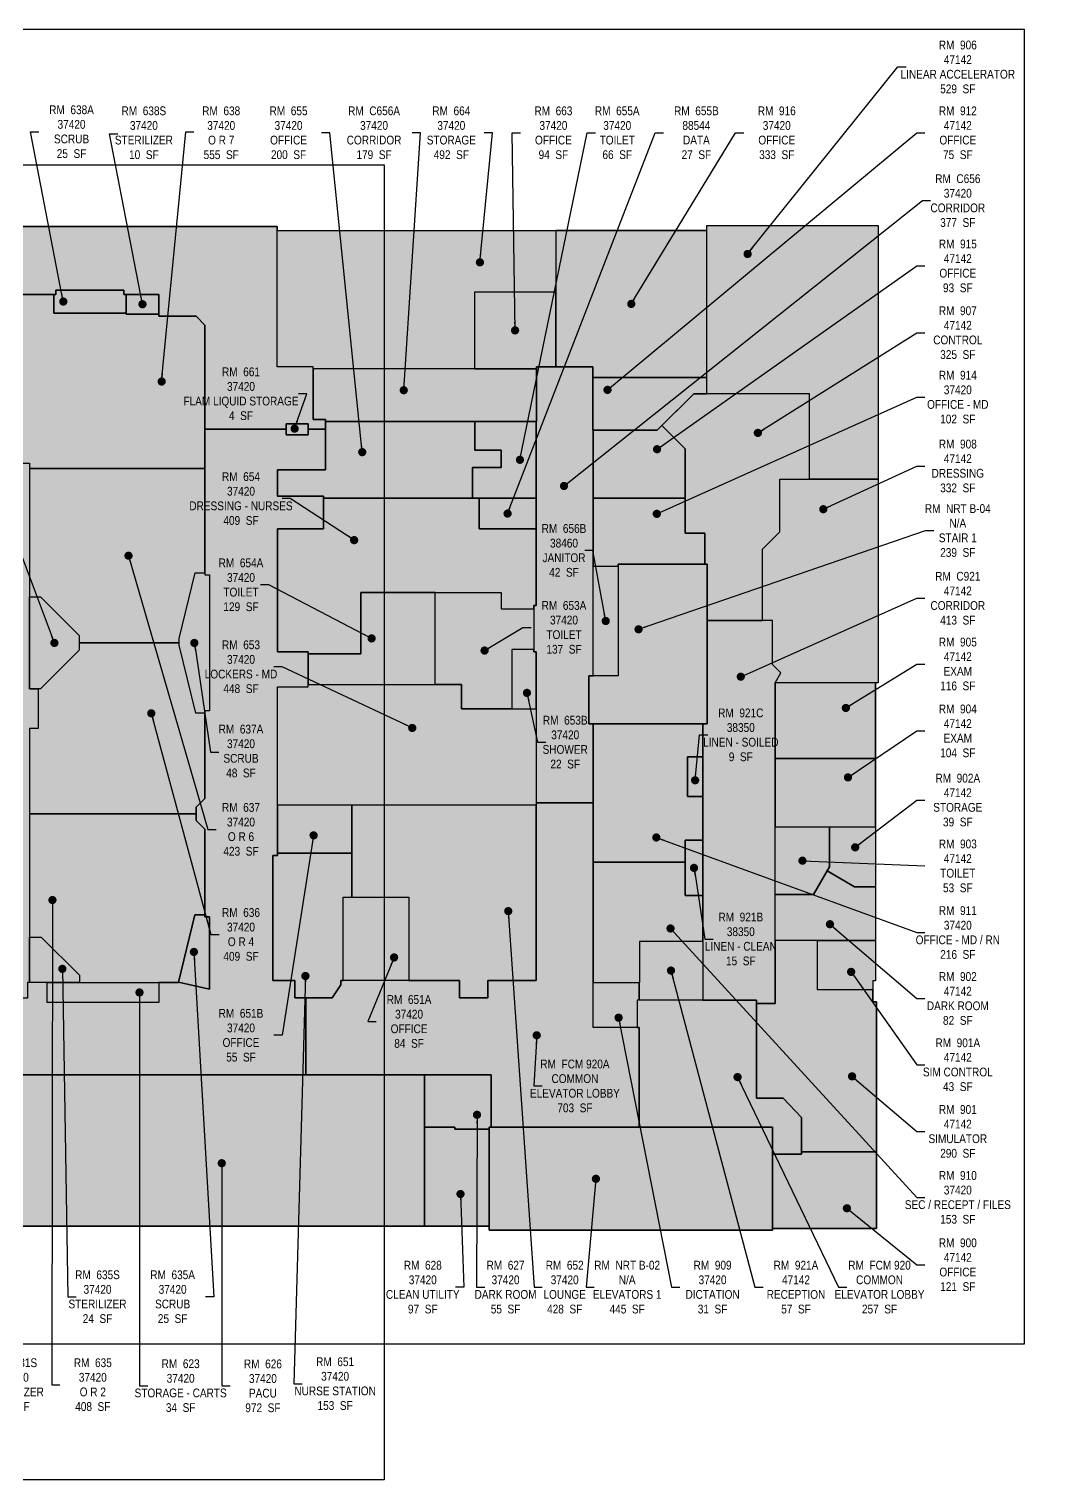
# Model space of a CAD drawing. Header units: inches. Extents: x 170 to 3883, y 2730 to 4881.
# Drawn here: x 2351 to 3883, y 2730 to 4881 of the extents above; entities that cross this region are included whole.
import ezdxf

# ---------------------------------------------------------------- set-up
doc = ezdxf.new("R2010")
doc.units = ezdxf.units.IN
doc.header["$MEASUREMENT"] = 0
doc.layers.get('Defpoints').update_dxf_attribs({"color": 31})
for name, color, linetype in [('0-LABEL', 3, 'Continuous'), ('1-NRT', 200, 'Continuous'), ('1-NRT-PTN', 253, 'Continuous'), ('3-FCM', 190, 'Continuous'), ('3-FCM-PTN', 9, 'Continuous'), ('4-OCC', 6, 'Continuous'), ('4-OCC-PTN', 95, 'Continuous')]:
    doc.layers.add(name, color=color, linetype=linetype)
doc.layers.add('VP-Window', color=2, linetype='Continuous', plot=False)
doc.styles.add('ArialN', font='ARIALN.TTF')
doc.dimstyles.new('AB-195', dxfattribs={"dimscale": 195, "dimtxt": 0.070312, "dimasz": 0.0625, "dimexe": 0.0625, "dimexo": 0.125, "dimgap": 0.25, "dimtad": 0, "dimdec": 4, "dimrnd": 0.0625, "dimzin": 0, "dimdsep": 46, "dimlunit": 4, "dimtxsty": 'ArialN', "dimblk": 'ARCHTICK', "dimcen": 0.0625, "dimclrd": 256, "dimclre": 256, "dimclrt": 256, "dimadec": 0, "dimazin": 0, "dimtfac": 1, "dimtdec": 4, "dimtofl": 0, "dimtmove": 2, "dimatfit": 3, "dimldrblk": 'DOT', "dimfxl": 0, "dimfrac": 2, "dimtolj": 1, "dimtzin": 0, "dimlwd": -1, "dimlwe": -1, "dimarcsym": 0})

# ---------------------------------------------------------------- blocks, each defined once
blk = doc.blocks.new('_ArchTick')
at = {"const_width": 0.15}
blk.add_lwpolyline([(-0.5, -0.5), (0.5, 0.5)], dxfattribs=at)
blk = doc.blocks.new('_Dot')
at = {"lineweight": -2}
blk.add_line((-0.5, 0), (-1, 0), dxfattribs=at)
at = {"const_width": 0.5}
blk.add_lwpolyline([(-0.25, 0, 1), (0.25, 0, 1)], format="xyb", close=True, dxfattribs=at)

msp = doc.modelspace()

# ---------------------------------------------------------------- hatches: boundary and pattern name
at = {"layer": '1-NRT-PTN'}
for points in [[(3186.8, 3851), (3355.8, 3851), (3355.8, 4088.2), (3224.1, 4088.2), (3224.1, 3922.5), (3180.3, 3922.5), (3180.3, 3851)], [(3042.3, 3253), (3032.7, 3253), (3032.7, 3100.3), (3452.5, 3100.3), (3452.5, 3253)]]:
    msp.add_hatch(color=256, dxfattribs=at).paths.add_polyline_path(points)
at = {"layer": '3-FCM-PTN'}
for points in [[(3255, 3400.7), (3186.8, 3400.7), (3186.8, 3734), (3102.3, 3734), (3102.3, 3470.7), (3030.8, 3470.7), (3030.8, 3444.7), (2988.5, 3444.7), (2988.5, 3470.7), (2813, 3470.7), (2813, 3464.2), (2800, 3444.7), (2761, 3444.7), (2761, 3331), (3035.8, 3331), (3035.8, 3253), (3255, 3253)], [(3428.8, 3441.5), (3251.8, 3441.5), (3251.8, 3400.7), (3255, 3400.7), (3255, 3253), (3452.5, 3253), (3452.5, 3213.2), (3495.5, 3213.2), (3495.5, 3267.6), (3468.4, 3296), (3428.8, 3296)]]:
    msp.add_hatch(color=256, dxfattribs=at).paths.add_polyline_path(points)
at = {"layer": '4-OCC-PTN'}
h = msp.add_hatch(color=121, dxfattribs=at)
h.dxf.hatch_style = 1
h.paths.add_polyline_path([(2169.5, 4345), (1815.3, 4345), (1815.3, 4322.2), (1775.5, 4322.2), (1775.5, 4328.2), (1740.5, 4328.2), (1740.5, 4218.7), (1765.5, 4218.7), (1765.5, 4224.7), (1815.3, 4224.7), (1815.3, 3795.9), (1812.4, 3795.9), (1812.4, 3748), (1816, 3748), (1816, 3467.5), (1810.8, 3467.5), (1810.8, 3396), (1816, 3396), (1816, 3335.9), (1896.5, 3335.9), (1896.5, 3329.4), (1967.2, 3329.4), (1967.2, 3331), (2761, 3331), (2761, 3444.7), (2744.8, 3444.7), (2744.8, 3470.7), (2712.3, 3470.7), (2712.3, 3656), (2718.8, 3656), (2718.8, 3906.2), (2764.3, 3906.2), (2764.3, 3958.2), (2718.8, 3958.2), (2718.8, 4140.2), (2787, 4140.2), (2787, 4189), (2718.8, 4189), (2718.8, 4228), (2790.3, 4228), (2790.3, 4288.1), (2764.3, 4288.1), (2764.3, 4280), (2731.8, 4280), (2731.8, 4288.1), (2611.5, 4288.1), (2611.5, 4072), (2618, 4072), (2618, 3870.5), (2611.5, 3870.5), (2611.5, 3740.5), (2598.5, 3727.5), (2598.5, 3708), (2611.5, 3695), (2611.5, 3565), (2618, 3565), (2618, 3457.7), (2572.3, 3468.3), (2572.1, 3467.5), (2543.3, 3467.5), (2543.3, 3438.2), (2377.5, 3438.2), (2377.5, 3467.5), (2348.3, 3467.5), (2348.3, 3444.2), (1912.3, 3444.2), (1912.3, 3631.5), (1912.3, 3634.5), (1906.2, 3634.5), (1906.2, 3704.7), (1936.3, 3704.7), (1936.3, 3734), (1922.5, 3734), (1912.8, 3743.7), (1912.8, 3870.5), (1906.2, 3870.5), (1906.2, 4072), (1912.8, 4072), (1912.8, 4205.2), (1925.8, 4218.2), (2176, 4218.2), (2176, 4234.5), (2273.5, 4234.5), (2273.5, 4475), (2286.5, 4488), (2390.5, 4488), (2390.5, 4494.5), (2491.3, 4494.5), (2491.3, 4488), (2543.3, 4488), (2543.3, 4455.5), (2598.5, 4455.5), (2611.5, 4442.5), (2611.5, 4288.1), (2731.8, 4288.1), (2731.8, 4296.2), (2764.3, 4296.2), (2764.3, 4288.1), (2790.3, 4288.1), (2790.3, 4302.7), (2772, 4302.7), (2772, 4380.7), (2718.3, 4380.7), (2718.4, 4588.7), (2169.5, 4588.7)])
for color, points in [(121, [(2772, 4377.7), (2772, 4380.7), (2718.3, 4380.7), (2718.4, 4582.7), (3128.3, 4582.7), (3131.3, 4582.7), (3131.3, 4494.5), (3131.3, 4491.5), (3014, 4491.5), (3011, 4491.5), (3011, 4377.7)]), (121, [(3131.3, 4380.7), (3186.3, 4380.7), (3186.3, 4365), (3355.3, 4365), (3355.3, 4582.7), (3131.3, 4582.7)]), (52, [(3355.3, 4590.2), (3609.3, 4590.2), (3609.3, 4214.2), (3507.5, 4214.2), (3507.5, 4340.7), (3355.3, 4340.7)]), (121, [(2611.5, 4229.6), (2611.5, 4442.5), (2598.5, 4455.5), (2543.3, 4455.5), (2543.3, 4458.7), (2494.5, 4458.7), (2494.5, 4460.4), (2387.3, 4460.4), (2387.3, 4488), (2286.5, 4488), (2273.5, 4475), (2273.5, 4237.7), (2351.5, 4237.7), (2351.5, 4229.6)]), (121, [(2387.3, 4460.4), (2494.5, 4460.4), (2494.5, 4488), (2491.3, 4488), (2491.3, 4494.5), (2390.5, 4494.5), (2390.5, 4488), (2387.3, 4488)]), (121, [(2494.5, 4488), (2494.5, 4458.7), (2543.3, 4458.7), (2543.3, 4488)]), (121, [(3131.3, 4491.5), (3011, 4491.5), (3011, 4377.7), (3102.7, 4377.7), (3102.7, 4380.7), (3131.3, 4380.7)]), (121, [(3102.7, 4377.7), (2772, 4377.7), (2772, 4302.7), (2790.3, 4302.7), (2790.3, 4299.7), (3102.7, 4299.7)]), (121, [(3186.8, 4085), (3186.8, 4286.5), (3186.3, 4286.5), (3186.3, 4380.7), (3102.7, 4380.7), (3102.7, 4299.7), (3102.3, 4299.7), (3102.3, 4026.5), (3099, 4026.5), (3099, 3958.2), (3102.3, 3958.2), (3102.3, 3734), (3186.8, 3734), (3186.8, 3851), (3180.3, 3851), (3180.3, 3922.5), (3186.8, 3922.5)]), (52, [(3186.3, 4286.5), (3281.6, 4286.5), (3335.8, 4340.7), (3355.3, 4340.7), (3355.3, 4365), (3186.3, 4365)]), (52, [(3355.8, 4004.5), (3438, 4004.5), (3438, 4110.2), (3463.6, 4135.8), (3463.6, 4214.2), (3507.5, 4214.2), (3507.5, 4340.7), (3335.8, 4340.7), (3288.8, 4293.6), (3323.3, 4259.2), (3323.3, 4133.7), (3352.5, 4133.7), (3352.5, 4088.2), (3355.8, 4088.2)]), (121, [(2790.3, 4299.7), (2790.3, 4228), (2718.8, 4228), (2718.8, 4189), (2787, 4189), (2787, 4185.7), (3008, 4185.7), (3008, 4231.2), (3050.3, 4231.2), (3050.3, 4257.2), (3011.3, 4257.2), (3011.3, 4299.7)]), (121, [(2731.8, 4296.2), (2731.8, 4280), (2764.3, 4280), (2764.3, 4296.2)]), (121, [(3011.3, 4299.7), (3011.3, 4257.2), (3050.3, 4257.2), (3050.3, 4231.2), (3008, 4231.2), (3008, 4185.7), (3102.3, 4185.7), (3102.3, 4299.7)]), (121, [(3186.8, 4286.5), (3186.8, 4185.7), (3323.3, 4185.7), (3323.3, 4259.2), (3288.8, 4293.6), (3281.6, 4286.5)]), (121, [(2273.5, 4237.7), (2351.5, 4237.7), (2351.5, 3903), (2364.5, 3903), (2364.5, 3844.5), (2351.3, 3844.5), (2351.3, 3467.5), (2348.3, 3467.5), (2348.3, 3444.2), (2286.5, 3444.2), (2286.5, 3732.7), (2172.8, 3732.7), (2172.8, 3847.7), (2159.8, 3847.7), (2159.8, 3903), (2172.8, 3903), (2172.8, 4218.2), (2176, 4218.2), (2176, 4234.5), (2273.5, 4234.5)]), (121, [(2611.5, 4075.2), (2611.5, 4229.6), (2351.5, 4229.6), (2351.5, 4039.5), (2367.7, 4039.5), (2425.3, 3982), (2425.3, 3971.4), (2573.5, 3971.4), (2573.5, 3978), (2597, 4075.2)]), (52, [(3609.3, 4214.2), (3463.6, 4214.2), (3463.6, 4135.8), (3438, 4110.2), (3438, 4004.5), (3452.5, 4004.5), (3452.5, 3939), (3464.8, 3926.7), (3456.7, 3912.2), (3609.3, 3912.2)]), (121, [(2787, 4185.7), (2787, 4140.2), (2718.8, 4140.2), (2718.8, 3958.2), (2764.3, 3958.2), (2764.3, 3955.2), (2842.3, 3955.2), (2842.3, 4046), (3050.3, 4046), (3050.3, 4021.6), (3099, 4021.6), (3099, 4026.5), (3102.3, 4026.5), (3102.3, 4140.2), (3017.8, 4140.2), (3017.8, 4185.7)]), (61, [(3017.8, 4140.2), (3102.3, 4140.2), (3102.3, 4185.7), (3017.8, 4185.7)]), (121, [(3186.8, 4185.7), (3186.8, 4085), (3224.1, 4085), (3224.1, 4088.2), (3352.5, 4088.2), (3352.5, 4133.7), (3323.3, 4133.7), (3323.3, 4185.7)]), (121, [(2611.5, 4072), (2618, 4072), (2618, 3870.5), (2611.5, 3870.5), (2611.5, 3867.2), (2597.9, 3867.2), (2573.5, 3967.7), (2573.5, 3978), (2597, 4075.2), (2611.5, 4075.2)]), (201, [(3186.8, 4085), (3224.1, 4085), (3224.1, 3922.5), (3186.8, 3922.5)]), (121, [(2842.3, 3955.2), (2764.3, 3955.2), (2764.3, 3909.7), (2952.8, 3909.7), (2952.8, 4046), (2842.3, 4046)]), (121, [(2952.8, 4046), (3050.3, 4046), (3050.3, 4021.6), (3099, 4021.6), (3099, 3961.5), (3066.5, 3961.5), (3066.5, 3873.7), (2991.8, 3873.7), (2991.8, 3909.7), (2952.8, 3909.7)]), (121, [(2367.7, 4039.5), (2425.3, 3982), (2425.3, 3960.5), (2367.7, 3903), (2351.5, 3903), (2351.5, 4039.5)]), (52, [(3349.3, 3441.5), (3428.8, 3441.5), (3428.8, 3436.5), (3456.7, 3436.5), (3456.7, 3912.2), (3464.8, 3926.7), (3452.5, 3939), (3452.5, 4004.5), (3355.8, 4004.5), (3355.8, 3851), (3349.3, 3851)]), (121, [(2598.5, 3727.5), (2611.5, 3740.5), (2611.5, 3867.2), (2597.9, 3867.2), (2573.5, 3967.7), (2573.5, 3971.4), (2425.3, 3971.4), (2425.3, 3960.5), (2367.7, 3903), (2364.5, 3903), (2364.5, 3847), (2364.5, 3844.5), (2351.3, 3844.5), (2351.3, 3717.7), (2598.5, 3717.7)]), (121, [(3066.5, 3873.7), (3102.3, 3873.7), (3102.3, 3958.2), (3099, 3958.2), (3099, 3961.5), (3066.5, 3961.5)]), (121, [(3102.3, 3730.7), (2718.8, 3730.7), (2718.8, 3906.2), (2764.3, 3906.2), (2764.3, 3909.7), (2991.8, 3909.7), (2991.8, 3873.7), (3102.3, 3873.7)]), (52, [(3605, 3799.6), (3605, 3912.2), (3456.7, 3912.2), (3456.7, 3799.6)]), (121, [(3186.8, 3646.2), (3323.3, 3646.2), (3323.3, 3678.7), (3349.3, 3678.7), (3349.3, 3743.7), (3326.5, 3743.7), (3326.5, 3802.2), (3349.3, 3802.2), (3349.3, 3851), (3186.8, 3851)]), (51, [(3349.3, 3802.2), (3326.5, 3802.2), (3326.5, 3743.7), (3349.3, 3743.7)]), (52, [(3456.7, 3799.6), (3456.7, 3698.6), (3605, 3698.6), (3605, 3799.6)]), (121, [(2829.3, 3659.2), (2829.3, 3730.7), (2718.8, 3730.7), (2718.8, 3659.2)]), (121, [(2829.3, 3730.7), (2829.3, 3594.2), (2913.8, 3594.2), (2913.8, 3470.7), (2988.5, 3470.7), (2988.5, 3444.7), (3030.8, 3444.7), (3030.8, 3470.7), (3102.3, 3470.7), (3102.3, 3730.7)]), (121, [(2351.3, 3717.7), (2351.3, 3535), (2368.8, 3535), (2425.5, 3478.3), (2425.5, 3467.5), (2572.1, 3467.5), (2572.3, 3468.3), (2596.4, 3568.2), (2611.5, 3568.2), (2611.5, 3695), (2598.5, 3708), (2598.5, 3717.7)]), (52, [(3537.2, 3698.6), (3537.2, 3639.1), (3513.5, 3598), (3456.7, 3598), (3456.7, 3698.6)]), (52, [(3574.3, 3609.6), (3533.8, 3633.1), (3537.2, 3639.1), (3537.2, 3698.6), (3605, 3698.6), (3605, 3609.6)]), (121, [(2829.3, 3659.2), (2718.8, 3659.2), (2718.8, 3656), (2712.3, 3656), (2712.3, 3470.7), (2744.8, 3470.7), (2744.8, 3444.7), (2761, 3444.7), (2800, 3444.7), (2813, 3464.2), (2813, 3470.7), (2816.3, 3470.7), (2816.3, 3594.2), (2829.3, 3594.2)]), (51, [(3349.3, 3678.7), (3323.3, 3678.7), (3323.3, 3596.5), (3349.3, 3596.5)]), (121, [(3186.8, 3646.2), (3186.8, 3467.5), (3255.8, 3467.5), (3255.8, 3529.2), (3349.3, 3529.2), (3349.3, 3596.5), (3323.3, 3596.5), (3323.3, 3646.2)]), (52, [(3605, 3609.6), (3605, 3530), (3456.7, 3530), (3456.7, 3598), (3513.5, 3598), (3533.8, 3633.1), (3574.3, 3609.6)]), (121, [(2816.3, 3470.7), (2816.3, 3591), (2816.3, 3594.2), (2913.8, 3594.2), (2913.8, 3470.7)]), (121, [(2611.5, 3568.2), (2596.4, 3568.2), (2572.3, 3468.3), (2618, 3457.7), (2618, 3565), (2611.5, 3565)]), (121, [(2351.3, 3535), (2368.8, 3535), (2425.5, 3478.3), (2425.5, 3467.5), (2377.5, 3467.5), (2351.3, 3467.5)]), (52, [(3255.8, 3529.2), (3349.3, 3529.2), (3349.3, 3441.5), (3255, 3441.5), (3255, 3467.5), (3255.8, 3467.5)]), (52, [(3519.3, 3530), (3456.7, 3530), (3456.7, 3436.5), (3428.8, 3436.5), (3428.8, 3296), (3468.4, 3296), (3495.5, 3267.6), (3495.5, 3216.7), (3606.8, 3216.7), (3606.8, 3439), (3601.1, 3439), (3601.1, 3456.7), (3519.3, 3456.7)]), (52, [(3605, 3530), (3605, 3470), (3601.1, 3470), (3601.1, 3456.7), (3519.3, 3456.7), (3519.3, 3530)]), (121, [(2377.5, 3438.2), (2377.5, 3467.5), (2543.3, 3467.5), (2543.3, 3438.2)]), (121, [(3186.8, 3467.5), (3255, 3467.5), (3255, 3441.5), (3251.8, 3441.5), (3251.8, 3400.7), (3186.8, 3400.7)]), (121, [(2936.8, 3331), (2312.9, 3331), (2313, 3106.5), (2933.8, 3106.5), (2936.8, 3106.5)]), (121, [(2936.8, 3331), (2936.8, 3253), (2981.8, 3253), (2981.8, 3250), (3032.7, 3250), (3032.7, 3253), (3035.8, 3253), (3035.8, 3331)]), (121, [(2936.8, 3106.5), (3032.7, 3106.5), (3032.7, 3250), (2981.8, 3250), (2981.8, 3253), (2936.8, 3253)]), (52, [(3495.5, 3216.7), (3495.5, 3213.2), (3452.5, 3213.2), (3452.5, 3102.7), (3606.8, 3102.7), (3606.8, 3216.7)])]:
    msp.add_hatch(color=color, dxfattribs=at).paths.add_polyline_path(points)

# ---------------------------------------------------------------- linework, layer by layer
at = {"layer": '1-NRT'}
for points in [[(3186.8, 3851), (3355.8, 3851), (3355.8, 4088.2), (3224.1, 4088.2), (3224.1, 3922.5), (3180.3, 3922.5), (3180.3, 3851)], [(3042.3, 3253), (3032.7, 3253), (3032.7, 3100.3), (3452.5, 3100.3), (3452.5, 3253)]]:
    msp.add_lwpolyline(points, close=True, dxfattribs=at)
at = {"layer": '3-FCM'}
for points in [[(3255, 3400.7), (3186.8, 3400.7), (3186.8, 3734), (3102.3, 3734), (3102.3, 3470.7), (3030.8, 3470.7), (3030.8, 3444.7), (2988.5, 3444.7), (2988.5, 3470.7), (2813, 3470.7), (2813, 3464.2), (2800, 3444.7), (2761, 3444.7), (2761, 3331), (3035.8, 3331), (3035.8, 3253), (3255, 3253)], [(3428.8, 3441.5), (3251.8, 3441.5), (3251.8, 3400.7), (3255, 3400.7), (3255, 3253), (3452.5, 3253), (3452.5, 3213.2), (3495.5, 3213.2), (3495.5, 3267.6), (3468.4, 3296), (3428.8, 3296)]]:
    msp.add_lwpolyline(points, close=True, dxfattribs=at)
at = {"layer": '4-OCC'}
for points in [[(2286.5, 4488), (2390.5, 4488), (2390.5, 4494.5), (2491.3, 4494.5), (2491.3, 4488), (2543.3, 4488), (2543.3, 4455.5), (2598.5, 4455.5), (2611.5, 4442.5), (2611.5, 4288.1), (2731.8, 4288.1), (2731.8, 4296.2), (2764.3, 4296.2), (2764.3, 4288.1), (2790.3, 4288.1), (2790.3, 4302.7), (2772, 4302.7), (2772, 4380.7), (2718.3, 4380.7), (2718.4, 4588.7), (2169.5, 4588.7)], [(1967.2, 3331), (2761, 3331), (2761, 3444.7), (2744.8, 3444.7), (2744.8, 3470.7), (2712.3, 3470.7), (2712.3, 3656), (2718.8, 3656), (2718.8, 3906.2), (2764.3, 3906.2), (2764.3, 3958.2), (2718.8, 3958.2), (2718.8, 4140.2), (2787, 4140.2), (2787, 4189), (2718.8, 4189), (2718.8, 4228), (2790.3, 4228), (2790.3, 4288.1), (2764.3, 4288.1), (2764.3, 4280), (2731.8, 4280), (2731.8, 4288.1), (2611.5, 4288.1), (2611.5, 4072), (2618, 4072), (2618, 3870.5), (2611.5, 3870.5), (2611.5, 3740.5), (2598.5, 3727.5), (2598.5, 3708), (2611.5, 3695), (2611.5, 3565), (2618, 3565), (2618, 3457.7), (2572.3, 3468.3), (2572.1, 3467.5), (2543.3, 3467.5), (2543.3, 3438.2), (2377.5, 3438.2), (2377.5, 3467.5), (2348.3, 3467.5)], [(3609.3, 4214.5), (3609.3, 3912.2), (3456.7, 3912.2), (3464.8, 3926.7), (3452.5, 3939), (3452.5, 4004.5), (3438, 4004.5), (3438, 4110.2), (3463.6, 4135.8), (3463.6, 4214.2), (3609.3, 4214.2)], [(3605, 3799.6), (3605, 3912.2), (3456.7, 3912.2), (3456.7, 3799.6), (3605, 3799.6)], [(3537.2, 3698.6), (3537.2, 3639.1), (3513.5, 3598), (3456.7, 3598), (3456.7, 3698.6), (3537.2, 3698.6)], [(2829.3, 3659.2), (2718.8, 3659.2), (2718.8, 3656), (2712.3, 3656), (2712.3, 3470.7), (2744.8, 3470.7), (2744.8, 3444.7), (2761, 3444.7), (2800, 3444.7), (2813, 3464.2), (2813, 3470.7), (2816.3, 3470.7), (2816.3, 3594.2), (2829.3, 3594.2), (2829.3, 3659.2)], [(3255.8, 3529.2), (3349.3, 3529.2), (3349.3, 3441.5), (3255, 3441.5), (3255, 3467.5), (3255.8, 3467.5), (3255.8, 3529.2)]]:
    msp.add_lwpolyline(points, dxfattribs=at)
for points in [[(2772, 4377.7), (2772, 4380.7), (2718.3, 4380.7), (2718.4, 4582.7), (3128.3, 4582.7), (3131.3, 4582.7), (3131.3, 4494.5), (3131.3, 4491.5), (3014, 4491.5), (3011, 4491.5), (3011, 4377.7), (2772, 4377.7)], [(3131.3, 4380.7), (3186.3, 4380.7), (3186.3, 4365), (3355.3, 4365), (3355.3, 4582.7), (3131.3, 4582.7)], [(3355.3, 4590.2), (3609.3, 4590.2), (3609.3, 4214.2), (3507.5, 4214.2), (3507.5, 4340.7), (3355.3, 4340.7)], [(2611.5, 4229.6), (2611.5, 4442.5), (2598.5, 4455.5), (2543.3, 4455.5), (2543.3, 4458.7), (2494.5, 4458.7), (2494.5, 4460.4), (2387.3, 4460.4), (2387.3, 4488), (2286.5, 4488), (2273.5, 4475), (2273.5, 4237.7), (2351.5, 4237.7), (2351.5, 4229.6)], [(2387.3, 4460.4), (2494.5, 4460.4), (2494.5, 4488), (2491.3, 4488), (2491.3, 4494.5), (2390.5, 4494.5), (2390.5, 4488), (2387.3, 4488)], [(2494.5, 4488), (2494.5, 4458.7), (2543.3, 4458.7), (2543.3, 4488)], [(3131.3, 4491.5), (3011, 4491.5), (3011, 4377.7), (3102.7, 4377.7), (3102.7, 4380.7), (3131.3, 4380.7)], [(3102.7, 4377.7), (2772, 4377.7), (2772, 4302.7), (2790.3, 4302.7), (2790.3, 4299.7), (3102.7, 4299.7)], [(3186.8, 4085), (3186.8, 4286.5), (3186.3, 4286.5), (3186.3, 4380.7), (3102.7, 4380.7), (3102.7, 4299.7), (3102.3, 4299.7), (3102.3, 4026.5), (3099, 4026.5), (3099, 3958.2), (3102.3, 3958.2), (3102.3, 3734), (3186.8, 3734), (3186.8, 3851), (3180.3, 3851), (3180.3, 3922.5), (3186.8, 3922.5)], [(3186.3, 4286.5), (3281.6, 4286.5), (3335.8, 4340.7), (3355.3, 4340.7), (3355.3, 4365), (3186.3, 4365)], [(3355.8, 4004.5), (3438, 4004.5), (3438, 4110.2), (3463.6, 4135.8), (3463.6, 4214.2), (3507.5, 4214.2), (3507.5, 4340.7), (3335.8, 4340.7), (3288.8, 4293.6), (3323.3, 4259.2), (3323.3, 4133.7), (3352.5, 4133.7), (3352.5, 4088.2), (3355.8, 4088.2)], [(2790.3, 4299.7), (2790.3, 4228), (2718.8, 4228), (2718.8, 4189), (2787, 4189), (2787, 4185.7), (3008, 4185.7), (3008, 4231.2), (3050.3, 4231.2), (3050.3, 4257.2), (3011.3, 4257.2), (3011.3, 4299.7)], [(2731.8, 4296.2), (2731.8, 4280), (2764.3, 4280), (2764.3, 4296.2), (2764.3, 4296.2)], [(3011.3, 4299.7), (3011.3, 4257.2), (3050.3, 4257.2), (3050.3, 4231.2), (3008, 4231.2), (3008, 4185.7), (3102.3, 4185.7), (3102.3, 4299.7)], [(3186.8, 4286.5), (3186.8, 4185.7), (3323.3, 4185.7), (3323.3, 4259.2), (3288.8, 4293.6), (3281.6, 4286.5)], [(2273.5, 4237.7), (2351.5, 4237.7), (2351.5, 3903), (2364.5, 3903), (2364.5, 3844.5), (2351.3, 3844.5), (2351.3, 3467.5), (2348.3, 3467.5), (2348.3, 3444.2), (2286.5, 3444.2), (2286.5, 3732.7), (2172.8, 3732.7), (2172.8, 3847.7), (2159.8, 3847.7), (2159.8, 3903), (2172.8, 3903), (2172.8, 4218.2), (2176, 4218.2), (2176, 4234.5), (2273.5, 4234.5)], [(2611.5, 4075.2), (2611.5, 4229.6), (2351.5, 4229.6), (2351.5, 4039.5), (2367.7, 4039.5), (2425.3, 3982), (2425.3, 3971.4), (2573.5, 3971.4), (2573.5, 3978), (2597, 4075.2), (2611.5, 4075.2)], [(2787, 4185.7), (2787, 4140.2), (2718.8, 4140.2), (2718.8, 3958.2), (2764.3, 3958.2), (2764.3, 3955.2), (2842.3, 3955.2), (2842.3, 4046), (3050.3, 4046), (3050.3, 4021.6), (3099, 4021.6), (3099, 4026.5), (3102.3, 4026.5), (3102.3, 4140.2), (3017.8, 4140.2), (3017.8, 4185.7)], [(3017.8, 4140.2), (3102.3, 4140.2), (3102.3, 4185.7), (3017.8, 4185.7)], [(3186.8, 4185.7), (3186.8, 4085), (3224.1, 4085), (3224.1, 4088.2), (3352.5, 4088.2), (3352.5, 4133.7), (3323.3, 4133.7), (3323.3, 4185.7)], [(2611.5, 4072), (2618, 4072), (2618, 3870.5), (2611.5, 3870.5), (2611.5, 3867.2), (2597.9, 3867.2), (2573.5, 3967.7), (2573.5, 3978), (2597, 4075.2), (2611.5, 4075.2)], [(3186.8, 4085), (3224.1, 4085), (3224.1, 3922.5), (3186.8, 3922.5)], [(2842.3, 3955.2), (2764.3, 3955.2), (2764.3, 3909.7), (2952.8, 3909.7), (2952.8, 4046), (2842.3, 4046)], [(2952.8, 4046), (3050.3, 4046), (3050.3, 4021.6), (3099, 4021.6), (3099, 3961.5), (3066.5, 3961.5), (3066.5, 3873.7), (2991.8, 3873.7), (2991.8, 3909.7), (2952.8, 3909.7)], [(2367.7, 4039.5), (2425.3, 3982), (2425.3, 3960.5), (2367.7, 3903), (2351.5, 3903), (2351.5, 4039.5)], [(3349.3, 3441.5), (3428.8, 3441.5), (3428.8, 3436.5), (3456.7, 3436.5), (3456.7, 3912.2), (3464.8, 3926.7), (3452.5, 3939), (3452.5, 4004.5), (3355.8, 4004.5), (3355.8, 3851), (3349.3, 3851)], [(2598.5, 3727.5), (2611.5, 3740.5), (2611.5, 3867.2), (2597.9, 3867.2), (2573.5, 3967.7), (2573.5, 3971.4), (2425.3, 3971.4), (2425.3, 3960.5), (2367.7, 3903), (2364.5, 3903), (2364.5, 3847), (2364.5, 3844.5), (2351.3, 3844.5), (2351.3, 3717.7), (2351.3, 3717.7), (2598.5, 3717.7)], [(3066.5, 3873.7), (3102.3, 3873.7), (3102.3, 3958.2), (3099, 3958.2), (3099, 3961.5), (3066.5, 3961.5)], [(3102.3, 3730.7), (2718.8, 3730.7), (2718.8, 3906.2), (2764.3, 3906.2), (2764.3, 3909.7), (2991.8, 3909.7), (2991.8, 3873.7), (3102.3, 3873.7)], [(3186.8, 3646.2), (3323.3, 3646.2), (3323.3, 3678.7), (3349.3, 3678.7), (3349.3, 3743.7), (3326.5, 3743.7), (3326.5, 3802.2), (3349.3, 3802.2), (3349.3, 3851), (3186.8, 3851)], [(3349.3, 3802.2), (3326.5, 3802.2), (3326.5, 3743.7), (3349.3, 3743.7)], [(3456.7, 3799.6), (3456.7, 3698.6), (3605, 3698.6), (3605, 3799.6)], [(2829.3, 3659.2), (2829.3, 3730.7), (2718.8, 3730.7), (2718.8, 3659.2)], [(2829.3, 3730.7), (2829.3, 3594.2), (2913.8, 3594.2), (2913.8, 3470.7), (2988.5, 3470.7), (2988.5, 3444.7), (3030.8, 3444.7), (3030.8, 3470.7), (3102.3, 3470.7), (3102.3, 3730.7)], [(2351.3, 3717.7), (2351.3, 3535), (2368.8, 3535), (2425.5, 3478.3), (2425.5, 3467.5), (2572.1, 3467.5), (2572.3, 3468.3), (2596.4, 3568.2), (2611.5, 3568.2), (2611.5, 3695), (2598.5, 3708), (2598.5, 3717.7)], [(3574.3, 3609.6), (3533.8, 3633.1), (3537.2, 3639.1), (3537.2, 3698.6), (3605, 3698.6), (3605, 3609.6), (3574.3, 3609.6)], [(3349.3, 3678.7), (3323.3, 3678.7), (3323.3, 3596.5), (3349.3, 3596.5)], [(3186.8, 3646.2), (3186.8, 3467.5), (3255.8, 3467.5), (3255.8, 3529.2), (3349.3, 3529.2), (3349.3, 3596.5), (3323.3, 3596.5), (3323.3, 3646.2), (3186.8, 3646.2)], [(3605, 3609.6), (3605, 3530), (3456.7, 3530), (3456.7, 3598), (3513.5, 3598), (3533.8, 3633.1), (3574.3, 3609.6)], [(2816.3, 3470.7), (2816.3, 3591), (2816.3, 3594.2), (2913.8, 3594.2), (2913.8, 3470.7)], [(2611.5, 3568.2), (2596.4, 3568.2), (2572.3, 3468.3), (2572.3, 3468.3), (2618, 3457.7), (2618, 3565), (2611.5, 3565)], [(2351.3, 3535), (2368.8, 3535), (2425.5, 3478.3), (2425.5, 3467.5), (2377.5, 3467.5), (2377.5, 3467.5), (2351.3, 3467.5)], [(3519.3, 3530), (3456.7, 3530), (3456.7, 3436.5), (3428.8, 3436.5), (3428.8, 3296), (3468.4, 3296), (3495.5, 3267.6), (3495.5, 3216.7), (3606.8, 3216.7), (3606.8, 3439), (3601.1, 3439), (3601.1, 3456.7), (3519.3, 3456.7), (3519.3, 3530)], [(3605, 3530), (3605, 3470), (3601.1, 3470), (3601.1, 3456.7), (3519.3, 3456.7), (3519.3, 3530)], [(2377.5, 3438.2), (2377.5, 3467.5), (2543.3, 3467.5), (2543.3, 3438.2), (2377.5, 3438.2)], [(3186.8, 3467.5), (3255, 3467.5), (3255, 3441.5), (3251.8, 3441.5), (3251.8, 3400.7), (3186.8, 3400.7)], [(2936.8, 3331), (2312.9, 3331), (2313, 3106.5), (2933.8, 3106.5), (2936.8, 3106.5)], [(2936.8, 3331), (2936.8, 3253), (2981.8, 3253), (2981.8, 3250), (3032.7, 3250), (3032.7, 3253), (3035.8, 3253), (3035.8, 3331)], [(2936.8, 3106.5), (3032.7, 3106.5), (3032.7, 3250), (2981.8, 3250), (2981.8, 3253), (2936.8, 3253)], [(3495.5, 3216.7), (3495.5, 3213.2), (3452.5, 3213.2), (3452.5, 3102.7), (3606.8, 3102.7), (3606.8, 3216.7)]]:
    msp.add_lwpolyline(points, close=True, dxfattribs=at)
at = {"layer": 'Defpoints'}
msp.add_lwpolyline([(2169.5, 4588.7), (2718.4, 4588.7), (2718.4, 4582.7), (3355.3, 4582.7), (3355.3, 4590.2), (3609.3, 4590.2), (3609.3, 3912.2), (3605, 3912.2), (3605, 3470), (3601.1, 3470), (3601.1, 3439), (3606.8, 3439), (3606.8, 3102.7), (3452.5, 3102.7), (3452.5, 3100.3), (3032.7, 3100.3), (3032.7, 3106.5), (1933.2, 3106.5)], dxfattribs=at)
msp.add_lwpolyline([(2169.5, 4588.7), (2718.4, 4588.7), (2718.4, 4582.7), (3355.3, 4582.7), (3355.3, 4590.2), (3609.3, 4590.2), (3609.3, 3912.2), (3605, 3912.2), (3605, 3470), (3601.1, 3470), (3601.1, 3439), (3606.8, 3439), (3606.8, 3102.7), (3452.5, 3102.7), (3452.5, 3100.3), (3032.7, 3100.3), (3032.7, 3106.5), (1933.2, 3106.5)], dxfattribs=at)
at = {"layer": 'VP-Window', "color": 5}
msp.add_lwpolyline([(1193.2, 4881.5), (3825.7, 4881.5), (3825.7, 2931.5), (1193.2, 2931.5)], close=True, dxfattribs=at)
at = {"layer": 'VP-Window'}
msp.add_lwpolyline([(244.5, 4680), (2877, 4680), (2877, 2730), (244.5, 2730)], close=True, dxfattribs=at)

# ---------------------------------------------------------------- texts
at = {"layer": '0-LABEL', "char_height": 13, "attachment_point": 5, "style": 'ArialN'}
for s, insert in [('RM  906\\P47142\\PLINEAR ACCELERATOR\\P529  SF', (3727.2, 4825.2)), ('RM  638A\\P37420\\PSCRUB\\P25  SF', (2413.8, 4729.2)), ('RM  638S\\P37420\\PSTERILIZER\\P10  SF', (2521, 4727.6)), ('RM  638\\P37420\\PO R 7\\P555  SF', (2635.6, 4727.6)), ('RM  655\\P37420\\POFFICE\\P200  SF', (2735.4, 4727.6)), ('RM  C656A\\P37420\\PCORRIDOR\\P179  SF', (2862.1, 4727.6)), ('RM  664\\P37420\\PSTORAGE\\P492  SF', (2976.6, 4727.6)), ('RM  663\\P37420\\POFFICE\\P94  SF', (3127.9, 4727.6)), ('RM  655A\\P37420\\PTOILET\\P66  SF', (3222.5, 4727.6)), ('RM  655B\\P88544\\PDATA\\P27  SF', (3339.8, 4727.6)), ('RM  916\\P37420\\POFFICE\\P333  SF', (3458.9, 4727.6)), ('RM  912\\P47142\\POFFICE\\P75  SF', (3727.2, 4727.6)), ('RM  C656\\P37420\\PCORRIDOR\\P377  SF', (3727.2, 4627)), ('RM  915\\P47142\\POFFICE\\P93  SF', (3727.2, 4530.2)), ('RM  907\\P47142\\PCONTROL\\P325  SF', (3727.2, 4431.2)), ('RM  661\\P37420\\PFLAM LIQUID STORAGE\\P4  SF', (2664.9, 4340.6)), ('RM  914\\P37420\\POFFICE - MD\\P102  SF', (3727.2, 4335.6)), ('RM  908\\P47142\\PDRESSING\\P332  SF', (3727.2, 4233.5)), ('RM  654\\P37420\\PDRESSING - NURSES\\P409  SF', (2664.9, 4185.2)), ('RM  NRT B-04\\PN/A\\PSTAIR 1\\P239  SF', (3727.2, 4137.8)), ('RM  656B\\P38460\\PJANITOR\\P42  SF', (3143.6, 4108.3)), ('RM  654A\\P37420\\PTOILET\\P129  SF', (2664.9, 4057.3)), ('RM  C921\\P47142\\PCORRIDOR\\P413  SF', (3727.2, 4037.4)), ('RM  653A\\P37420\\PTOILET\\P137  SF', (3143.6, 3994.2)), ('RM  653\\P37420\\PLOCKERS - MD\\P448  SF', (2664.9, 3935.8)), ('RM  905\\P47142\\PEXAM\\P116  SF', (3727.2, 3939.9)), ('RM  921C\\P38350\\PLINEN - SOILED\\P9  SF', (3405.6, 3834.8)), ('RM  904\\P47142\\PEXAM\\P104  SF', (3727.2, 3840.7)), ('RM  653B\\P37420\\PSHOWER\\P22  SF', (3145.4, 3824)), ('RM  637A\\P37420\\PSCRUB\\P48  SF', (2664.9, 3810.8)), ('RM  902A\\P47142\\PSTORAGE\\P39  SF', (3727.2, 3738.1)), ('RM  637\\P37420\\PO R 6\\P423  SF', (2664.9, 3694.7)), ('RM  903\\P47142\\PTOILET\\P53  SF', (3727.2, 3640.5)), ('RM  636\\P37420\\PO R 4\\P409  SF', (2664.9, 3538.9)), ('RM  911\\P37420\\POFFICE - MD / RN\\P216  SF', (3727.2, 3541.7)), ('RM  921B\\P38350\\PLINEN - CLEAN\\P15  SF', (3405.6, 3532.1)), ('RM  902\\P47142\\PDARK ROOM\\P82  SF', (3727.2, 3443.9)), ('RM  651A\\P37420\\POFFICE\\P84  SF', (2914, 3409.8)), ('RM  651B\\P37420\\POFFICE\\P55  SF', (2664.9, 3389.4)), ('RM  901A\\P47142\\PSIM CONTROL\\P43  SF', (3727.2, 3345.7)), ('RM  FCM 920A\\PCOMMON\\PELEVATOR LOBBY\\P703  SF', (3159.8, 3314.2)), ('RM  901\\P47142\\PSIMULATOR\\P290  SF', (3727.2, 3246.8)), ('RM  910\\P37420\\PSEC / RECEPT / FILES\\P153  SF', (3727.2, 3149)), ('RM  900\\P47142\\POFFICE\\P121  SF', (3727.2, 3049.1)), ('RM  628\\P37420\\PCLEAN UTILITY\\P97  SF', (2934.3, 3015.9)), ('RM  627\\P37420\\PDARK ROOM\\P55  SF', (3057, 3015.9)), ('RM  652\\P37420\\PLOUNGE\\P428  SF', (3144.6, 3015.9)), ('RM  NRT B-02\\PN/A\\PELEVATORS 1\\P445  SF', (3237.2, 3015.9)), ('RM  909\\P37420\\PDICTATION\\P31  SF', (3363.8, 3015.9)), ('RM  921A\\P47142\\PRECEPTION\\P57  SF', (3487.4, 3015.9)), ('RM  FCM 920\\PCOMMON\\PELEVATOR LOBBY\\P257  SF', (3611.2, 3015.9)), ('RM  635S\\P37420\\PSTERILIZER\\P24  SF', (2452.3, 3001.7)), ('RM  635A\\P37420\\PSCRUB\\P25  SF', (2563.6, 3001.7)), ('RM  631S\\P37420\\PSTERILIZER\\P17  SF', (2329.7, 2871.3)), ('RM  635\\P37420\\PO R 2\\P408  SF', (2445.3, 2871.3)), ('RM  623\\P37420\\PSTORAGE - CARTS\\P34  SF', (2575.5, 2869.8)), ('RM  626\\P37420\\PPACU\\P972  SF', (2697.4, 2869.5)), ('RM  651\\P37420\\PNURSE STATION\\P153  SF', (2804.4, 2872.8))]:
    msp.add_mtext(s, dxfattribs=dict(at, insert=insert))

# ---------------------------------------------------------------- leaders
at = {"layer": '0-LABEL', "annotation_type": 0, "has_hookline": 1}
for points, hookline_direction, text_width in [([(3415.7, 4547.9), (3638.5, 4825.2), (3650.6, 4825.2)], 0, 168.3), ([(2401.6, 4477.4), (2352.9, 4729.2), (2365.1, 4729.2)], 0, 65.1), ([(2518.9, 4473.4), (2470.2, 4725.9), (2482.4, 4725.9)], 0, 85.2), ([(2547.3, 4358.8), (2583, 4729.2), (2595.2, 4729.2)], 0, 54.5), ([(2844.6, 4254.1), (2796.4, 4727.6), (2784.2, 4727.6)], 1, 54.5), ([(2906.1, 4345.9), (2930.8, 4727.6), (2918.6, 4727.6)], 1, 80.1), ([(3019, 4535.5), (3037.5, 4727.6), (3025.3, 4727.6)], 1, 71.3), ([(3060, 4163), (3278.9, 4727.6), (3291.1, 4727.6)], 0, 64.3), ([(3071.1, 4434.6), (3067, 4727.6), (3079.2, 4727.6)], 0, 54.4), ([(3078.3, 4242.7), (3177.9, 4727.6), (3190.1, 4727.6)], 0, 65.1), ([(3208.1, 4346.4), (3666.3, 4727.6), (3678.5, 4727.6)], 0, 54.3), ([(3243.3, 4473.9), (3397.9, 4727.6), (3410.1, 4727.6)], 0, 54.4), ([(3143.6, 4203.9), (3674.7, 4627), (3686.9, 4627)], 0, 80.1), ([(3281.5, 4258.4), (3666.3, 4530.2), (3678.5, 4530.2)], 0, 54.5), ([(3430.9, 4282.6), (3666.3, 4431.2), (3678.5, 4431.2)], 0, 71.5), ([(2744.4, 4288.9), (2762.4, 4340.6), (2750.2, 4340.6)], 1, 168.4), ([(3281.1, 4162.6), (3666.3, 4335.6), (3678.5, 4335.6)], 0, 89.4), ([(3527.9, 4169.5), (3666.3, 4233.5), (3678.5, 4233.5)], 0, 75.7), ([(2832.6, 4123.6), (2738, 4185.2), (2725.9, 4185.2)], 1, 151.2), ([(2388.4, 3971.2), (2326.1, 4137.5), (2313.9, 4137.5)], 1, 85.2), ([(3254.1, 3991.4), (3679.4, 4137.8), (3691.6, 4137.8)], 0, 95.7), ([(2498.2, 4100.5), (2616, 3694.7), (2628.2, 3694.7)], 0, 54.4), ([(3205.4, 4003.7), (3186.4, 4108.3), (3174.3, 4108.3)], 1, 64.3), ([(2858.5, 3977.9), (2706.1, 4057.3), (2693.9, 4057.3)], 1, 65.1), ([(3405.6, 3921.1), (3666.3, 4037.4), (3678.5, 4037.4)], 0, 80.1), ([(3025.9, 3959.9), (3082.7, 3994.2), (3094.9, 3994.2)], 0, 65.1), ([(2595.8, 3971.2), (2619.7, 3809.3), (2631.9, 3809.3)], 0, 65.1), ([(2146.5, 3932.4), (2216.4, 3924.6)], 0, 87.9), ([(3561.3, 3874.8), (3666.3, 3939.9), (3678.5, 3939.9)], 0, 54.5), ([(2918.7, 3845.1), (2725.9, 3935.8), (2713.7, 3935.8)], 1, 105.7), ([(3088.7, 3897.1), (3104.3, 3824), (3116.5, 3824)], 0, 66.1), ([(2532, 3866.8), (2620.4, 3538.9), (2632.5, 3538.9)], 0, 54.4), ([(3337.9, 3767.5), (3344.6, 3834.8), (3356.8, 3834.8)], 0, 109.8), ([(3564.4, 3771.8), (3666.3, 3840.7), (3678.5, 3840.7)], 0, 54.4), ([(3575.1, 3668.1), (3666.3, 3738.1), (3678.5, 3738.1)], 0, 71.3), ([(2772.5, 3685.8), (2725.9, 3389.4), (2713.7, 3389.4)], 1, 64.3), ([(3280.4, 3682.7), (3666.3, 3541.7), (3678.5, 3541.7)], 0, 122.9), ([(3336.3, 3637.6), (3352.5, 3532.1), (3364.7, 3532.1)], 0, 104.4), ([(3497, 3648.3), (3678.5, 3640.5)], 0, 54.4), ([(2385.5, 3589.9), (2384.4, 2871.3), (2396.6, 2871.3)], 0, 54.5), ([(3061, 3573.5), (3099.2, 3015.9), (3111.3, 3015.9)], 0, 61), ([(3301.5, 3547.8), (3666.3, 3149), (3678.5, 3149)], 0, 155.8), ([(3537.7, 3554.1), (3666.3, 3443.9), (3678.5, 3443.9)], 0, 89.6), ([(2595.1, 3513), (2624.5, 3001.7), (2612.3, 3001.7)], 1, 65.1), ([(2891.8, 3504.8), (2853, 3409.8), (2865.2, 3409.8)], 0, 65.1), ([(2400.2, 3487.9), (2408.3, 3001.5), (2420.4, 3001.5)], 0, 85.2), ([(3302.1, 3485.4), (3426.4, 3015.9), (3438.6, 3015.9)], 0, 84.5), ([(3569.1, 3483.4), (3666.3, 3345.7), (3678.5, 3345.7)], 0, 102.2), ([(2270.4, 3465), (2268.7, 2871.3), (2280.9, 2871.3)], 0, 85.2), ([(2760.4, 3477.3), (2743.4, 2872.8), (2755.6, 2872.8)], 0, 118.4), ([(2514.5, 3452.9), (2514.6, 2869.8), (2526.7, 2869.8)], 0, 135.1), ([(3224.5, 3415.5), (3302.9, 3015.9), (3315.1, 3015.9)], 0, 77.9), ([(3103.2, 3389.4), (3098.8, 3314.2), (3111, 3314.2)], 0, 132), ([(3400.8, 3327.4), (3550.3, 3015.9), (3562.5, 3015.9)], 0, 132), ([(3570.5, 3328.5), (3666.3, 3246.8), (3678.5, 3246.8)], 0, 86), ([(3014.7, 3271.5), (3013.9, 3015.9), (3026.1, 3015.9)], 0, 89.6), ([(2636.4, 3199.7), (2636.5, 2869.5), (2648.7, 2869.5)], 0, 54.4), ([(3190.9, 3176.6), (3176.3, 3015.9), (3188.5, 3015.9)], 0, 97.9), ([(2990.2, 3154.1), (2995.2, 3015.9), (2983, 3015.9)], 1, 108.4), ([(3562.8, 3132.9), (3666.3, 3049.1), (3678.5, 3049.1)], 0, 54.4)]:
    msp.add_leader(points, dimstyle='AB-195', dxfattribs=dict(at, hookline_direction=hookline_direction, text_width=text_width))

doc.saveas('drawing.dxf')
